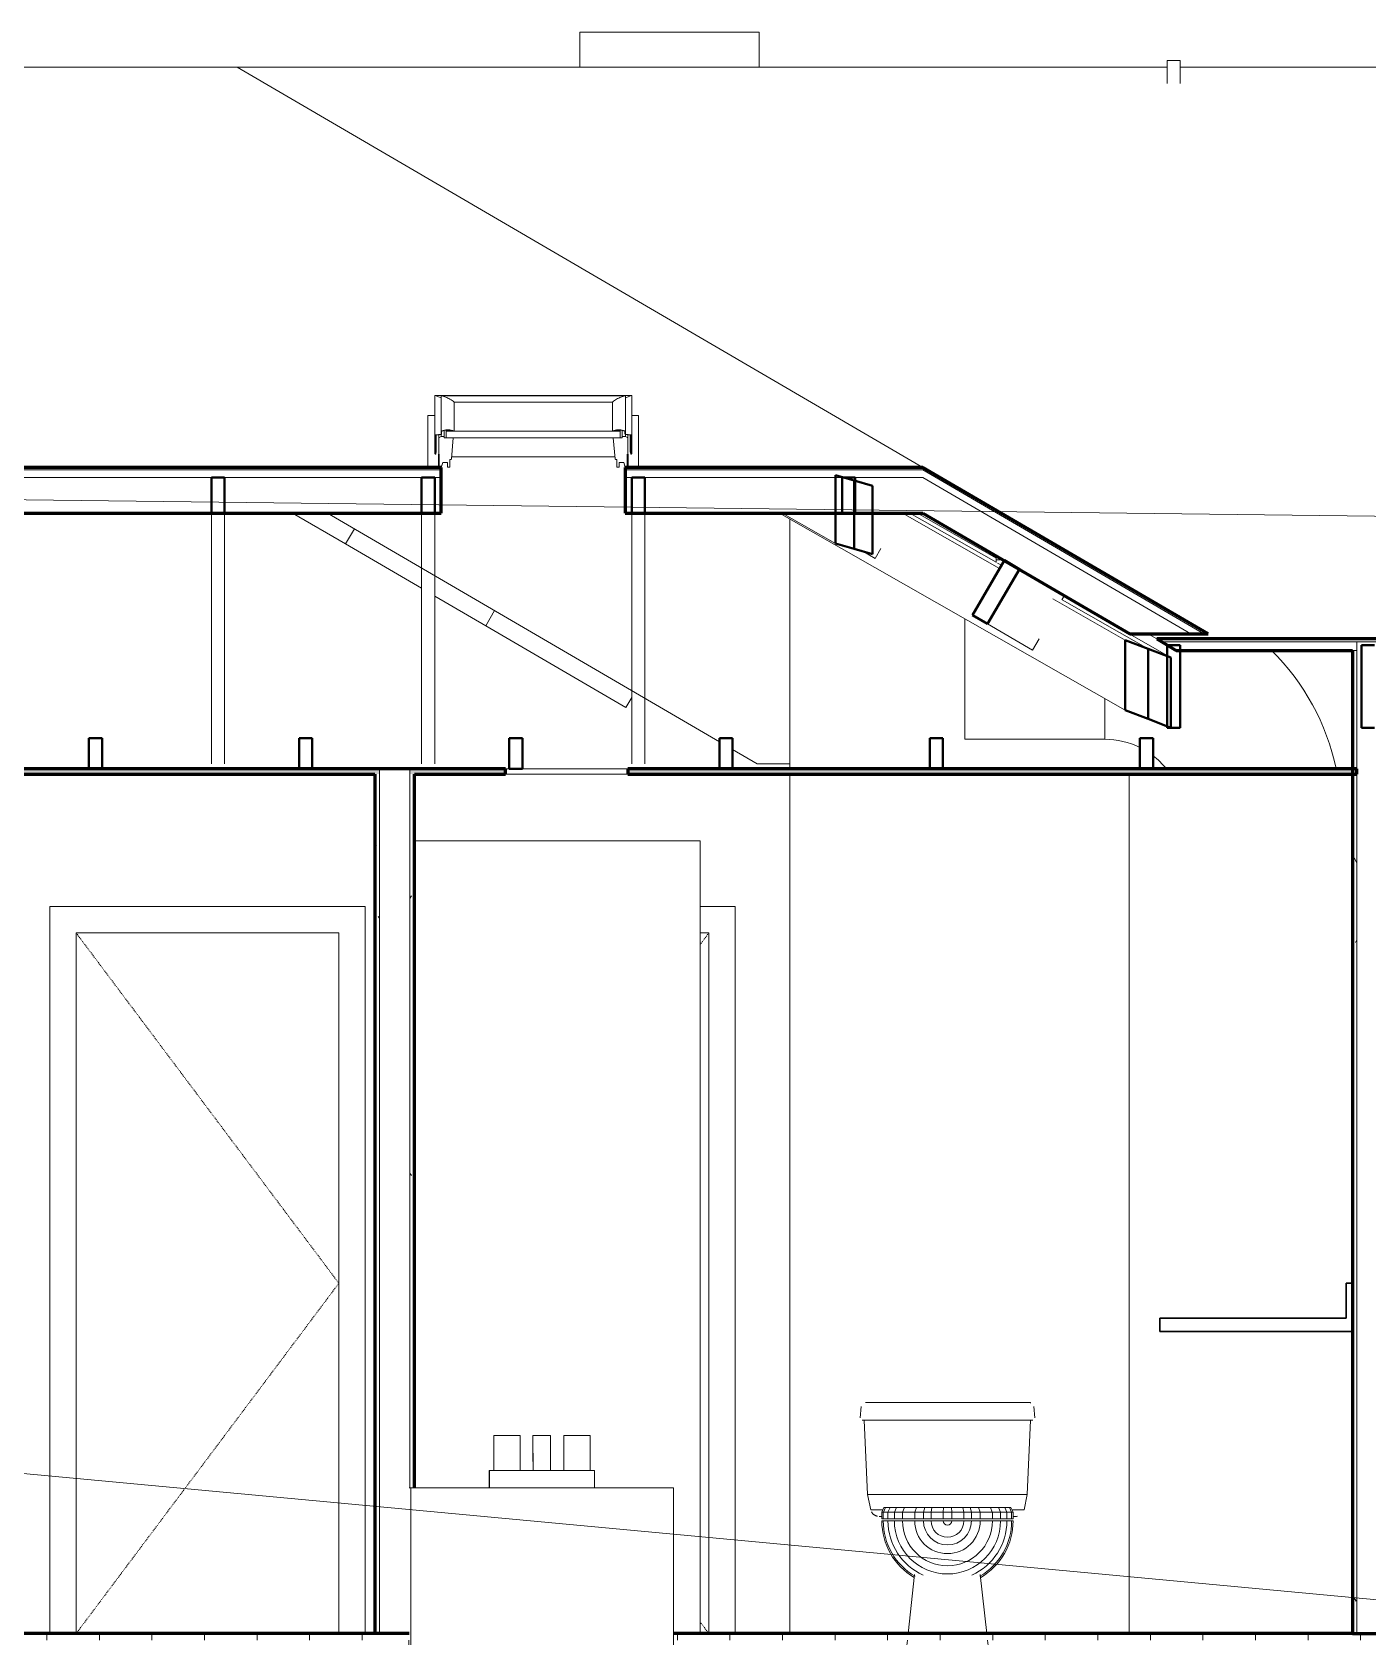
# Model space of a CAD drawing. Header units: inches. Extents: x 94 to 2128, y -110 to 279.
# Drawn here: x 1444.5 to 1597, y 96.1 to 279.3 of the extents above; entities that cross this region are included whole.
import ezdxf

# ---------------------------------------------------------------- set-up
doc = ezdxf.new("R2010")
doc.units = ezdxf.units.IN
doc.header["$MEASUREMENT"] = 0
doc.linetypes.add('Dash 1_16_', pattern=[0.125, 0.0625, -0.0625])
for name, color, linetype, lineweight in [('A-ANNO-SYMB', 150, 'Continuous', 9), ('A-CLNG', 13, 'Continuous', 18), ('A-CLNG-PATT', 13, 'Continuous', 60), ('A-DOOR', 31, 'Continuous', 18), ('A-DOOR-FRAM', 31, 'Continuous', 9), ('A-FLOR', 192, 'Continuous', 18), ('A-FLOR-PATT', 8, 'Continuous', 60), ('A-GLAZ', 151, 'Continuous', 18), ('A-ROOF', 132, 'Continuous', 18), ('A-WALL', 113, 'Continuous', 18), ('A-WALL-PATT', 111, 'Continuous', 18), ('I-WALL', 2, 'Continuous', 18), ('M-HVAC-DUCT', 70, 'Continuous', 9), ('P-SANR-FIXT', 6, 'Continuous', 9), ('Q-CASE', 31, 'Continuous', 9), ('S-BEAM', 12, 'Continuous', 9)]:
    doc.layers.add(name, color=color, linetype=linetype, lineweight=lineweight)
pattern_1 = [(0, (-179.802, -54.394), (15.36, 3.84), [0.634, -10.886, 0.634, -10.886, -61.44]), (0, (-179.802, -54.394), (15.36, 3.84), [-23.04, 0.634, -22.406, 0.634, -10.886, -26.88]), (0, (-179.802, -54.394), (15.36, 3.84), [-57.6, 0.634, -7.046, 0.634, -18.566]), (120, (-174.042, -52.474), (-11.0055376, 11.38215), [0.634, -10.886, 0.634, -10.886, -61.44]), (120, (-174.042, -52.474), (-11.0055376, 11.38215), [-23.04, 0.634, -22.406, 0.634, -10.886, -26.88]), (120, (-174.042, -52.474), (-11.0055376, 11.38215), [-57.6, 0.634, -7.046, 0.634, -18.566]), (240, (-172.122, -44.794), (-4.3544624, -15.22215), [0.634, -10.886, 0.634, -10.886, -61.44]), (240, (-172.122, -44.794), (-4.3544624, -15.22215), [-23.04, 0.634, -22.406, 0.634, -10.886, -26.88]), (240, (-172.122, -44.794), (-4.3544624, -15.22215), [-57.6, 0.634, -7.046, 0.634, -18.566])]

# ---------------------------------------------------------------- blocks, each defined once
blk = doc.blocks.new('Bath Tub - Maestro - 60_x30_-199281-Section - North_South - Looking East - Kitchen _ Stair _ Garage')
at = {"layer": 'P-SANR-FIXT'}
for p, q in [((-163.78, 119.13), (-163.78, 115.13)), ((-163.78, 119.13), (-162.27, 119.13)), ((-162.27, 119.13), (-160.78, 119.13)), ((-160.78, 115.13), (-160.78, 119.13)), ((-159.31, 119.13), (-159.31, 117.13)), ((-159.29, 115.13), (-159.31, 119.13)), ((-157.31, 119.13), (-159.31, 119.13)), ((-157.31, 119.13), (-157.29, 115.13)), ((-155.78, 119.13), (-155.78, 115.13)), ((-155.78, 119.13), (-154.27, 119.13)), ((-154.27, 119.13), (-152.78, 119.13)), ((-152.78, 115.13), (-152.78, 119.13)), ((-159.31, 117.13), (-159.3, 115.13)), ((-164.29, 115.13), (-164.27, 115.13)), ((-164.29, 115.13), (-164.29, 113.13)), ((-164.27, 115.13), (-152.27, 115.13)), ((-164.27, 113.13), (-164.27, 115.13)), ((-152.27, 113.13), (-152.27, 115.13)), ((-173.45, 113.13), (-173.27, 113.13)), ((-173.27, 113.13), (-143.27, 113.13)), ((-173.27, 95.13), (-173.27, 113.13)), ((-152.27, 113.13), (-164.27, 113.13)), ((-143.27, 95.13), (-143.27, 113.13)), ((-173.49, 95.75), (-173.49, 95.13)), ((-173.27, 95.13), (-173.49, 95.13)), ((-143.27, 95.13), (-173.27, 95.13))]:
    blk.add_line(p, q, dxfattribs=at)
blk = doc.blocks.new('Vanity Counter Top w Round Sink Hole - standard-1394212-Section - North_South - Looking East - Kitchen _ Stair _ Garage')
at = {"layer": 'Q-CASE', "lineweight": 30}
for p, q in [((-65.72, 136.5), (-66.47, 136.5)), ((-66.47, 136.5), (-66.47, 132.5)), ((-65.72, 131), (-65.72, 136.5)), ((-66.47, 132.5), (-87.72, 132.5)), ((-87.72, 132.5), (-87.72, 131)), ((-87.72, 131), (-65.72, 131))]:
    blk.add_line(p, q, dxfattribs=at)
blk = doc.blocks.new('Toilet-Domestic-3D - Toilet-Domestic-3D-199277-Section - North_South - Looking East - Kitchen _ Stair _ Garage')
at = {"layer": 'P-SANR-FIXT'}
for p, q in [((-105.73, 122.88), (-118.23, 122.88)), ((-121.85, 122.42), (-121.96, 121.15)), ((-102, 121.15), (-102.12, 122.42)), ((-121.48, 120.88), (-121.09, 112.38)), ((-118.23, 120.88), (-105.73, 120.88)), ((-102.87, 112.38), (-102.48, 120.88)), ((-121.09, 112.38), (-120.73, 110.62)), ((-121.09, 112.38), (-118.23, 112.38)), ((-118.23, 112.38), (-105.73, 112.38)), ((-105.73, 112.38), (-102.87, 112.38)), ((-103.23, 110.62), (-102.87, 112.38)), ((-120.73, 110.62), (-119.37, 110.62)), ((-119.48, 110.38), (-119.23, 110.88)), ((-119.48, 110.38), (-119.31, 110.38)), ((-119.48, 109.62), (-119.48, 110.38)), ((-119.31, 110.37), (-119.48, 110.37)), ((-118.77, 110.37), (-119.31, 110.37)), ((-119.31, 109.62), (-119.31, 110.37)), ((-119.3, 110.38), (-119.06, 110.88)), ((-119.3, 110.38), (-118.77, 110.38)), ((-119.23, 110.88), (-119.06, 110.88)), ((-119.06, 110.88), (-118.53, 110.88)), ((-118.77, 110.38), (-118.53, 110.88)), ((-118.77, 110.38), (-118.04, 110.38)), ((-118.04, 110.37), (-118.77, 110.37)), ((-118.77, 109.62), (-118.77, 110.37)), ((-118.53, 110.88), (-117.81, 110.88)), ((-118.04, 110.38), (-117.81, 110.88)), ((-118.04, 110.38), (-117.11, 110.38)), ((-117.11, 110.37), (-118.04, 110.37)), ((-118.04, 109.62), (-118.04, 110.37)), ((-117.81, 110.88), (-116.89, 110.88)), ((-117.11, 110.38), (-116.89, 110.88)), ((-117.11, 110.38), (-115.72, 110.38)), ((-115.72, 110.37), (-117.11, 110.37)), ((-117.11, 109.62), (-117.11, 110.37)), ((-116.89, 110.88), (-115.53, 110.88)), ((-115.72, 110.38), (-115.53, 110.88)), ((-115.72, 110.38), (-114.72, 110.38)), ((-114.72, 110.37), (-115.72, 110.37)), ((-115.72, 109.62), (-115.72, 110.37)), ((-115.53, 110.88), (-114.57, 110.88)), ((-114.72, 110.38), (-114.57, 110.88)), ((-114.72, 110.38), (-113.85, 110.38)), ((-113.85, 110.37), (-114.72, 110.37)), ((-114.72, 109.62), (-114.72, 110.37)), ((-114.57, 110.88), (-113.75, 110.88)), ((-113.85, 110.38), (-113.75, 110.88)), ((-113.85, 110.38), (-112.48, 110.38)), ((-112.48, 110.37), (-113.85, 110.37)), ((-113.85, 109.62), (-113.85, 110.37)), ((-113.75, 110.88), (-112.44, 110.88)), ((-112.48, 110.38), (-112.44, 110.88)), ((-112.48, 110.38), (-111.48, 110.38)), ((-111.48, 110.37), (-112.48, 110.37)), ((-112.48, 109.62), (-112.48, 110.37)), ((-112.44, 110.88), (-111.52, 110.88)), ((-111.48, 110.38), (-111.52, 110.88)), ((-111.52, 110.88), (-110.21, 110.88)), ((-111.48, 110.38), (-110.11, 110.38)), ((-110.11, 110.37), (-111.48, 110.37)), ((-111.48, 109.62), (-111.48, 110.37)), ((-110.11, 110.38), (-110.21, 110.88)), ((-110.21, 110.88), (-109.39, 110.88)), ((-110.11, 110.38), (-109.24, 110.38)), ((-109.24, 110.37), (-110.11, 110.37)), ((-110.11, 109.62), (-110.11, 110.37)), ((-109.24, 110.38), (-109.39, 110.88)), ((-109.39, 110.88), (-108.43, 110.88)), ((-109.24, 110.38), (-108.24, 110.38)), ((-108.24, 110.37), (-109.24, 110.37)), ((-109.24, 109.62), (-109.24, 110.37)), ((-108.24, 110.38), (-108.43, 110.88)), ((-108.43, 110.88), (-107.07, 110.88)), ((-108.24, 110.38), (-106.86, 110.38)), ((-106.85, 110.37), (-108.24, 110.37)), ((-108.24, 109.62), (-108.24, 110.37)), ((-106.86, 110.38), (-107.07, 110.88)), ((-107.07, 110.88), (-106.15, 110.88)), ((-106.85, 110.38), (-105.92, 110.38)), ((-105.92, 110.37), (-106.85, 110.37)), ((-106.85, 109.62), (-106.85, 110.37)), ((-105.92, 110.38), (-106.15, 110.88)), ((-106.15, 110.88), (-105.43, 110.88)), ((-105.92, 110.38), (-105.19, 110.38)), ((-105.19, 110.37), (-105.92, 110.37)), ((-105.92, 109.62), (-105.92, 110.37)), ((-105.19, 110.38), (-105.43, 110.88)), ((-105.43, 110.88), (-104.9, 110.88)), ((-105.19, 110.38), (-104.66, 110.38)), ((-104.65, 110.37), (-105.19, 110.37)), ((-105.19, 109.62), (-105.19, 110.37)), ((-104.66, 110.38), (-104.9, 110.88)), ((-104.9, 110.88), (-104.73, 110.88)), ((-104.48, 110.38), (-104.73, 110.88)), ((-104.65, 110.38), (-104.48, 110.38)), ((-104.48, 110.37), (-104.65, 110.37)), ((-104.65, 109.62), (-104.65, 110.37)), ((-104.59, 110.62), (-103.23, 110.62)), ((-104.48, 109.62), (-104.48, 110.38)), ((-119.31, 109.62), (-119.48, 109.62)), ((-119.48, 109.37), (-119.31, 109.37)), ((-118.77, 109.62), (-119.31, 109.62)), ((-119.31, 109.37), (-118.77, 109.37)), ((-118.04, 109.62), (-118.77, 109.62)), ((-118.77, 109.37), (-118.04, 109.37)), ((-117.11, 109.62), (-118.04, 109.62)), ((-118.04, 109.37), (-117.11, 109.37)), ((-115.72, 109.62), (-117.11, 109.62)), ((-117.11, 109.37), (-115.72, 109.37)), ((-114.72, 109.62), (-115.72, 109.62)), ((-115.72, 109.37), (-114.72, 109.37)), ((-113.85, 109.62), (-114.72, 109.62)), ((-114.72, 109.37), (-113.85, 109.37)), ((-112.48, 109.62), (-113.85, 109.62)), ((-113.85, 109.37), (-112.48, 109.37)), ((-111.48, 109.62), (-112.48, 109.62)), ((-112.48, 109.37), (-111.98, 109.37)), ((-111.98, 109.37), (-111.48, 109.37)), ((-110.11, 109.62), (-111.48, 109.62)), ((-111.48, 109.37), (-110.11, 109.37)), ((-109.24, 109.62), (-110.11, 109.62)), ((-110.11, 109.37), (-109.24, 109.37)), ((-108.24, 109.62), (-109.24, 109.62)), ((-109.24, 109.37), (-108.24, 109.37)), ((-106.85, 109.62), (-108.24, 109.62)), ((-108.24, 109.37), (-106.85, 109.37)), ((-105.92, 109.62), (-106.85, 109.62)), ((-106.85, 109.37), (-105.92, 109.37)), ((-105.19, 109.62), (-105.92, 109.62)), ((-105.92, 109.37), (-105.19, 109.37)), ((-104.65, 109.62), (-105.19, 109.62)), ((-105.19, 109.37), (-104.65, 109.37)), ((-104.48, 109.62), (-104.65, 109.62)), ((-104.65, 109.37), (-104.48, 109.37)), ((-115.73, 103.25), (-116.47, 96.5)), ((-107.49, 96.5), (-108.23, 103.25)), ((-116.55, 95.75), (-116.62, 95.13)), ((-107.34, 95.13), (-107.41, 95.75)), ((-116.62, 95.13), (-112.35, 95.13)), ((-109.58, 95.13), (-107.34, 95.13))]:
    blk.add_line(p, q, dxfattribs=at)
at = {"layer": 'P-SANR-FIXT', "flags": 128}
for points in [[(-118.23, 122.88), (-119.22, 122.88), (-120.11, 122.88), (-120.8, 122.88), (-121.23, 122.88), (-121.35, 122.88)], [(-102.61, 122.88), (-102.77, 122.88), (-103.24, 122.88), (-103.97, 122.88), (-104.87, 122.88), (-105.73, 122.88)], [(-121.71, 120.88), (-121.55, 120.88), (-121.08, 120.88), (-120.34, 120.88), (-119.41, 120.88), (-118.37, 120.88), (-118.23, 120.88)], [(-105.73, 120.88), (-104.68, 120.88), (-103.73, 120.88), (-102.97, 120.88), (-102.46, 120.88), (-102.26, 120.88), (-102.25, 120.88)], [(-119.77, 109.88), (-119.61, 109.88), (-119.48, 109.88)], [(-104.48, 109.88), (-104.22, 109.88), (-104.19, 109.88)]]:
    blk.add_lwpolyline(points, dxfattribs=at)
at = {"layer": 'P-SANR-FIXT'}
for radius, start, end in [(7.5, 180, 239.5183), (7.33, 180, 239.6408), (6.79, 180, 245.7328), (6.06, 180, 0), (5.13, 180, 0), (3.74, 180, 0), (2.74, 180, 0), (1.87, 180, 0), (0.5, 180, 0), (6.79, 294.2672, 0), (7.33, 300.3592, 0), (7.5, 300.4817, 0)]:
    blk.add_arc((-111.98, 109.37), radius, start, end, dxfattribs=at)
for points, knots in [([(-102.47, 122.85), (-102.47, 122.86), (-102.52, 122.87), (-102.57, 122.88), (-102.61, 122.88)], [-0.1938937, -0.1938937, -0.1938937, -0.1938937, -0.1666667, 0, 0, 0, 0]), ([(-120.65, 110.4), (-120.63, 110.37), (-120.6, 110.32), (-120.54, 110.23), (-120.46, 110.15), (-120.38, 110.08), (-120.29, 110.02), (-120.19, 109.97), (-120.09, 109.93), (-120.02, 109.91), (-119.98, 109.9)], [0.1752548, 0.1752548, 0.1752548, 0.1752548, 0.25, 0.3333333, 0.4166667, 0.5, 0.5833333, 0.6666667, 0.75, 0.8333333, 0.8333333, 0.8333333, 0.8333333])]:
    blk.add_open_spline(points, degree=3, knots=knots, dxfattribs=at)
blk.add_open_spline([(-104.19, 109.88), (-104.12, 109.88), (-104.04, 109.88), (-103.97, 109.9)], degree=3, dxfattribs=at)
blk = doc.blocks.new('Window-skylight-VELUX_FS-deck_mounted-fixed - C08-1144847-Section - North_South - Looking East - Kitchen _ Stair _ Garage')
at = {"layer": 'A-GLAZ'}
for p, q in [((-170.51, 237.84), (-170.51, 233.32)), ((-148.05, 237.86), (-170.49, 237.86)), ((-169.79, 237.57), (-170.47, 237.85)), ((-169.79, 237.76), (-169.79, 233.69)), ((-148.8, 237.81), (-169.74, 237.81)), ((-150.22, 237.09), (-168.32, 237.09)), ((-168.31, 237.11), (-168.31, 233.82)), ((-150.22, 237.11), (-168.31, 237.11)), ((-150.22, 233.82), (-150.22, 237.11)), ((-148.75, 237.57), (-148.07, 237.85)), ((-148.75, 233.69), (-148.75, 237.76)), ((-148.03, 233.32), (-148.03, 237.84)), ((-170.51, 233.32), (-170.51, 231.22)), ((-170.48, 233.33), (-169.75, 233.41)), ((-170.48, 231.22), (-170.48, 233.33)), ((-169.75, 233.45), (-170.47, 233.36)), ((-170.38, 233.34), (-170.38, 231.44)), ((-170.35, 231.43), (-170.35, 233.34)), ((-170.07, 233.37), (-170.07, 233.03)), ((-169.8, 233.18), (-170.07, 233.03)), ((-170.07, 233.03), (-170.07, 231.17)), ((-169.8, 233.18), (-169.8, 233.41)), ((-169.43, 233.18), (-169.8, 233.18)), ((-169.79, 233.69), (-169.79, 233.54)), ((-169.76, 233.78), (-169.76, 233.69)), ((-169.76, 233.54), (-169.76, 233.69)), ((-169.75, 233.51), (-169.75, 233.45)), ((-169.75, 233.5), (-169.75, 233.41)), ((-169.75, 233.41), (-169.74, 233.48)), ((-169.74, 233.8), (-169.74, 233.48)), ((-169.43, 233.85), (-169.43, 233.18)), ((-169.43, 233.02), (-169.43, 233.18)), ((-168.4, 233.02), (-169.43, 233.02)), ((-169.2, 233.77), (-169.2, 233.89)), ((-169.2, 233.77), (-169.2, 233.02)), ((-149.34, 233.77), (-169.2, 233.77)), ((-169.2, 233.02), (-149.34, 233.02)), ((-168.62, 230.61), (-168.4, 233.02)), ((-168.32, 233.79), (-168.31, 233.82)), ((-150.22, 233.82), (-150.22, 233.79)), ((-149.11, 233.02), (-150.14, 233.02)), ((-150.14, 233.02), (-149.92, 230.61)), ((-149.34, 233.89), (-149.34, 233.77)), ((-149.34, 233.02), (-149.34, 233.77)), ((-149.11, 233.18), (-149.11, 233.85)), ((-148.74, 233.18), (-149.11, 233.18)), ((-149.11, 233.18), (-149.11, 233.02)), ((-148.8, 233.48), (-148.8, 233.8)), ((-148.8, 233.48), (-148.79, 233.41)), ((-148.79, 233.45), (-148.79, 233.51)), ((-148.79, 233.41), (-148.79, 233.5)), ((-148.07, 233.36), (-148.79, 233.45)), ((-148.79, 233.41), (-148.06, 233.33)), ((-148.78, 233.69), (-148.78, 233.78)), ((-148.78, 233.69), (-148.78, 233.54)), ((-148.75, 233.54), (-148.75, 233.69)), ((-148.74, 233.41), (-148.74, 233.18)), ((-148.47, 233.03), (-148.74, 233.18)), ((-148.47, 233.03), (-148.47, 233.37)), ((-148.47, 231.17), (-148.47, 233.03)), ((-148.19, 233.34), (-148.19, 231.43)), ((-148.16, 231.44), (-148.16, 233.34)), ((-148.06, 233.33), (-148.06, 231.22)), ((-148.03, 231.22), (-148.03, 233.32)), ((-170.38, 231.44), (-170.43, 231.22)), ((-170.4, 231.21), (-170.35, 231.43)), ((-170.35, 231.43), (-170.38, 231.44)), ((-170.07, 231.17), (-170.04, 231.17)), ((-170.04, 231.17), (-170.04, 229.64)), ((-148.5, 229.64), (-148.5, 231.17)), ((-148.5, 231.17), (-148.47, 231.17)), ((-148.16, 231.44), (-148.19, 231.43)), ((-148.19, 231.43), (-148.14, 231.21)), ((-148.11, 231.22), (-148.16, 231.44)), ((-170.04, 229.64), (-169.77, 229.64)), ((-169.77, 229.64), (-169.6, 230.21)), ((-169.6, 230.21), (-169.08, 230.21)), ((-169.08, 230.21), (-169.08, 229.68)), ((-169.08, 229.68), (-168.81, 229.68)), ((-168.81, 229.68), (-168.81, 230.55)), ((-168.81, 230.55), (-168.68, 230.55)), ((-149.86, 230.55), (-149.73, 230.55)), ((-149.73, 230.55), (-149.73, 229.68)), ((-149.73, 229.68), (-149.46, 229.68)), ((-149.46, 229.68), (-149.46, 230.21)), ((-149.46, 230.21), (-148.94, 230.21)), ((-148.94, 230.21), (-148.77, 229.64)), ((-148.77, 229.64), (-148.5, 229.64))]:
    blk.add_line(p, q, dxfattribs=at)
at = {"layer": 'A-GLAZ', "lineweight": 9}
for p, q in [((-171.3, 229.74), (-171.3, 235.57)), ((-171.3, 235.57), (-170.48, 235.57)), ((-148.06, 235.57), (-147.24, 235.57)), ((-147.24, 235.57), (-147.24, 229.74))]:
    blk.add_line(p, q, dxfattribs=at)
at = {"layer": 'A-GLAZ', "lineweight": 30}
for p, q in [((-170.04, 231.17), (-170.07, 231.17)), ((-170.07, 231.17), (-170.07, 229.74)), ((-170.04, 229.64), (-170.04, 231.17)), ((-148.47, 231.17), (-148.5, 231.17)), ((-148.5, 231.17), (-148.5, 229.64)), ((-148.47, 229.74), (-148.47, 231.17)), ((-171.3, 229.74), (-171.3, 229.64)), ((-170.07, 229.74), (-171.3, 229.74)), ((-171.3, 229.64), (-170.04, 229.64)), ((-148.5, 229.64), (-147.24, 229.64)), ((-147.24, 229.74), (-148.47, 229.74)), ((-147.24, 229.64), (-147.24, 229.74))]:
    blk.add_line(p, q, dxfattribs=at)
at = {"layer": 'A-GLAZ', "flags": 128}
for points in [[(-170.47, 233.36), (-170.48, 233.36), (-170.49, 233.35), (-170.5, 233.35), (-170.5, 233.34), (-170.51, 233.33), (-170.51, 233.32)], [(-169.72, 233.81), (-169.74, 233.8), (-169.76, 233.78), (-169.77, 233.76), (-169.78, 233.74), (-169.79, 233.72), (-169.79, 233.69)], [(-169.79, 233.54), (-169.79, 233.52), (-169.78, 233.49), (-169.77, 233.47), (-169.75, 233.45)], [(-169.76, 233.69), (-169.76, 233.71), (-169.76, 233.73), (-169.75, 233.74), (-169.74, 233.76), (-169.72, 233.77), (-169.71, 233.78)], [(-169.74, 233.48), (-169.75, 233.49), (-169.75, 233.51), (-169.76, 233.53), (-169.76, 233.54)], [(-168.31, 233.82), (-168.78, 233.93), (-169.25, 233.93), (-169.72, 233.81)], [(-169.71, 233.78), (-169.25, 233.89), (-168.78, 233.9), (-168.32, 233.79)], [(-148.82, 233.81), (-149.29, 233.93), (-149.76, 233.93), (-150.22, 233.82)], [(-150.22, 233.79), (-149.76, 233.9), (-149.29, 233.89), (-148.83, 233.78)], [(-148.83, 233.78), (-148.82, 233.77), (-148.8, 233.76), (-148.79, 233.74), (-148.78, 233.73), (-148.78, 233.71), (-148.78, 233.69)], [(-148.75, 233.69), (-148.75, 233.72), (-148.76, 233.74), (-148.77, 233.76), (-148.78, 233.78), (-148.8, 233.8), (-148.82, 233.81)], [(-148.78, 233.54), (-148.78, 233.53), (-148.79, 233.51), (-148.79, 233.49), (-148.8, 233.48)], [(-148.79, 233.45), (-148.77, 233.47), (-148.76, 233.49), (-148.75, 233.52), (-148.75, 233.54)], [(-148.03, 233.32), (-148.03, 233.33), (-148.04, 233.34), (-148.04, 233.35), (-148.05, 233.35), (-148.06, 233.36), (-148.07, 233.36)], [(-170.51, 231.22), (-170.51, 231.21), (-170.5, 231.19), (-170.49, 231.18), (-170.48, 231.17), (-170.47, 231.16), (-170.46, 231.16), (-170.45, 231.16), (-170.44, 231.16), (-170.42, 231.17), (-170.41, 231.18), (-170.41, 231.19), (-170.4, 231.21)], [(-170.43, 231.22), (-170.43, 231.21), (-170.44, 231.2), (-170.44, 231.2), (-170.45, 231.2), (-170.45, 231.2), (-170.46, 231.2), (-170.46, 231.2), (-170.47, 231.2), (-170.47, 231.21), (-170.47, 231.21), (-170.48, 231.22), (-170.48, 231.22)], [(-148.14, 231.21), (-148.13, 231.19), (-148.13, 231.18), (-148.12, 231.17), (-148.1, 231.16), (-148.09, 231.16), (-148.08, 231.16), (-148.07, 231.16), (-148.06, 231.17), (-148.05, 231.18), (-148.04, 231.19), (-148.03, 231.21), (-148.03, 231.22)], [(-148.06, 231.22), (-148.06, 231.22), (-148.07, 231.21), (-148.07, 231.21), (-148.07, 231.2), (-148.08, 231.2), (-148.08, 231.2), (-148.09, 231.2), (-148.09, 231.2), (-148.1, 231.2), (-148.1, 231.2), (-148.11, 231.21), (-148.11, 231.22)], [(-168.68, 230.55), (-168.67, 230.55), (-168.66, 230.56), (-168.65, 230.56), (-168.64, 230.57), (-168.63, 230.58), (-168.62, 230.6), (-168.62, 230.61)], [(-149.92, 230.61), (-149.92, 230.6), (-149.91, 230.58), (-149.9, 230.57), (-149.89, 230.56), (-149.88, 230.56), (-149.87, 230.55), (-149.86, 230.55)]]:
    blk.add_lwpolyline(points, dxfattribs=at)
at = {"layer": 'A-GLAZ'}
for points in [[(-170.47, 237.85), (-170.48, 237.86), (-170.48, 237.86), (-170.49, 237.86), (-170.5, 237.86), (-170.5, 237.85), (-170.51, 237.85), (-170.51, 237.84), (-170.51, 237.84)], [(-168.31, 237.11), (-168.47, 237.23), (-168.78, 237.44), (-169.26, 237.68), (-169.57, 237.77), (-169.72, 237.81)], [(-150.22, 237.11), (-150.07, 237.23), (-149.76, 237.44), (-149.28, 237.68), (-148.97, 237.78), (-148.82, 237.81)], [(-148.07, 237.85), (-148.06, 237.86), (-148.06, 237.86), (-148.05, 237.86), (-148.04, 237.86), (-148.04, 237.85), (-148.03, 237.85), (-148.03, 237.84), (-148.03, 237.84)]]:
    blk.add_open_spline(points, degree=3, dxfattribs=at)
for points in [[(-169.72, 237.81), (-169.73, 237.81), (-169.74, 237.81), (-169.75, 237.81), (-169.76, 237.81), (-169.77, 237.8), (-169.78, 237.79), (-169.79, 237.78), (-169.79, 237.76), (-169.79, 237.76)], [(-148.82, 237.81), (-148.81, 237.81), (-148.8, 237.81), (-148.79, 237.81), (-148.78, 237.81), (-148.77, 237.8), (-148.76, 237.79), (-148.75, 237.78), (-148.75, 237.76), (-148.75, 237.76)]]:
    blk.add_open_spline(points, degree=3, knots=[0, 0, 0, 0, 0.2, 0.3, 0.4, 0.5, 0.6, 0.8, 1, 1, 1, 1], dxfattribs=at)
blk = doc.blocks.new('Dimension Lumber - 2x4-585825-Section - North_South - Looking East - Kitchen _ Stair _ Garage')
at = {"layer": 'S-BEAM', "lineweight": 40}
for p, q in [((-328.51, 198.75), (-330.01, 198.75)), ((-330.01, 198.75), (-330.01, 195.25)), ((-328.51, 195.25), (-328.51, 198.75)), ((-330.01, 195.25), (-328.51, 195.25))]:
    blk.add_line(p, q, dxfattribs=at)
blk = doc.blocks.new('Dimension Lumber - 2x4-585826-Section - North_South - Looking East - Kitchen _ Stair _ Garage')
at = {"layer": 'S-BEAM', "lineweight": 40}
for p, q in [((-112.51, 198.75), (-114.01, 198.75)), ((-114.01, 198.75), (-114.01, 195.25)), ((-112.51, 195.25), (-112.51, 198.75)), ((-114.01, 195.25), (-112.51, 195.25))]:
    blk.add_line(p, q, dxfattribs=at)
blk = doc.blocks.new('Single-Flush - 30_ x 80_-V33-Section - North_South - Looking East - Kitchen _ Stair _ Garage')
at = {"layer": 'A-DOOR', "linetype": 'Dash 1_16_', "lineweight": 9}
for p, q in [((-139.22, 176.5), (-140.22, 175.17)), ((-139.22, 96.5), (-140.22, 97.83))]:
    blk.add_line(p, q, dxfattribs=at)
at = {"layer": 'A-DOOR-FRAM'}
for p, q in [((-136.22, 179.5), (-140.22, 179.5)), ((-136.22, 96.5), (-136.22, 179.5)), ((-140.22, 176.5), (-139.22, 176.5)), ((-139.22, 176.5), (-139.22, 96.5))]:
    blk.add_line(p, q, dxfattribs=at)
blk = doc.blocks.new('Single-Flush - 30_ x 80_-150682-Section - North_South - Looking East - Kitchen _ Stair _ Garage')
at = {"layer": 'A-DOOR', "linetype": 'Dash 1_16_', "lineweight": 9}
for p in [(-211.47, 176.5), (-211.47, 96.5)]:
    blk.add_line(p, (-181.47, 136.5), dxfattribs=at)
at = {"layer": 'A-DOOR-FRAM'}
for p, q in [((-214.47, 179.5), (-214.47, 96.5)), ((-178.47, 179.5), (-214.47, 179.5)), ((-178.47, 96.5), (-178.47, 179.5)), ((-211.47, 96.5), (-211.47, 176.5)), ((-211.47, 176.5), (-181.47, 176.5)), ((-181.47, 176.5), (-181.47, 96.5))]:
    blk.add_line(p, q, dxfattribs=at)
blk = doc.blocks.new('Rectangular Elbow - Radius - 1 W-1193156-Section - North_South - Looking East - Kitchen _ Stair _ Garage')
at = {"layer": 'M-HVAC-DUCT'}
for p, q in [((-94, 212.22), (-94, 212.31)), ((-94, 198.6), (-94, 203.24))]:
    blk.add_line(p, q, dxfattribs=at)
for radius, start, end in [(27, 12.0975, 45.201), (9, 63.6829, 90), (9, 38.8977, 52.3813)]:
    blk.add_arc((-94, 189.6), radius, start, end, dxfattribs=at)
blk = doc.blocks.new('Dimension Lumber - 2x8-1289486-Section - North_South - Looking East - Kitchen _ Stair _ Garage')
at = {"layer": 'S-BEAM'}
for p, q in [((-85.41, 276.11), (-86.91, 276.11)), ((-86.91, 276.11), (-86.91, 273.48)), ((-85.41, 273.48), (-85.41, 276.11))]:
    blk.add_line(p, q, dxfattribs=at)
blk = doc.blocks.new('Dimension Lumber - 2x8-1285203-Section - North_South - Looking East - Kitchen _ Stair _ Garage')
at = {"layer": 'S-BEAM', "lineweight": 40}
for p, q in [((-120.53, 227.55), (-122.65, 228.16)), ((-122.65, 228.16), (-122.65, 220.34)), ((-120.53, 219.73), (-120.53, 227.55)), ((-122.65, 220.34), (-120.53, 219.73))]:
    blk.add_line(p, q, dxfattribs=at)
blk = doc.blocks.new('Dimension Lumber - 2x8-1285200-Section - North_South - Looking East - Kitchen _ Stair _ Garage')
at = {"layer": 'S-BEAM'}
for p, q in [((-116.27, 224.43), (-106.41, 218.81)), ((-106.41, 219.3), (-115.41, 224.43)), ((-106.26, 218.72), (-105.81, 218.47)), ((-98.9, 214.53), (-89.08, 208.93)), ((-86.91, 208.18), (-98.7, 214.9))]:
    blk.add_line(p, q, dxfattribs=at)
at = {"layer": 'S-BEAM', "lineweight": 40}
for p, q in [((-86.47, 207.93), (-89.08, 208.93)), ((-89.08, 208.93), (-89.08, 200.93)), ((-86.47, 199.93), (-86.47, 207.93)), ((-89.08, 200.93), (-86.47, 199.93))]:
    blk.add_line(p, q, dxfattribs=at)
blk = doc.blocks.new('Dimension Lumber - 2x8-1285201-Section - North_South - Looking East - Kitchen _ Stair _ Garage')
at = {"layer": 'S-BEAM'}
for p, q in [((-131.17, 224.43), (-91.7, 201.93)), ((-117.13, 224.43), (-106.03, 218.1)), ((-106.41, 218.81), (-116.27, 224.43)), ((-105.81, 218.47), (-106.26, 218.72)), ((-99.95, 214.63), (-91.7, 209.93)), ((-89.08, 208.93), (-98.9, 214.53))]:
    blk.add_line(p, q, dxfattribs=at)
at = {"layer": 'S-BEAM', "lineweight": 40}
for p, q in [((-89.08, 208.93), (-91.7, 209.93)), ((-91.7, 209.93), (-91.7, 201.93)), ((-89.08, 200.93), (-89.08, 208.93)), ((-91.7, 201.93), (-89.08, 200.93))]:
    blk.add_line(p, q, dxfattribs=at)
blk = doc.blocks.new('Dimension Lumber - 2x8-1285199-Section - North_South - Looking East - Kitchen _ Stair _ Garage')
at = {"layer": 'S-BEAM', "lineweight": 40}
for p, q in [((-122.65, 228.16), (-124.77, 228.76)), ((-124.77, 228.76), (-124.77, 220.94)), ((-122.65, 220.34), (-122.65, 228.16)), ((-124.77, 220.94), (-122.65, 220.34))]:
    blk.add_line(p, q, dxfattribs=at)
at = {"layer": 'S-BEAM'}
blk.add_line((-124.77, 220.94), (-130.87, 224.43), dxfattribs=at)
blk = doc.blocks.new('Dimension Lumber - 2x8-1285476-Section - North_South - Looking East - Kitchen _ Stair _ Garage')
at = {"layer": 'S-BEAM'}
blk.add_line((-86.91, 209.37), (-86.91, 209.34), dxfattribs=at)
at = {"layer": 'S-BEAM', "lineweight": 40}
for p, q in [((-85.41, 209.34), (-86.91, 209.34)), ((-86.91, 209.34), (-86.91, 199.9)), ((-85.41, 199.9), (-85.41, 209.34)), ((-86.91, 199.9), (-85.41, 199.9))]:
    blk.add_line(p, q, dxfattribs=at)
blk = doc.blocks.new('Dimension Lumber - 2x8-1285477-Section - North_South - Looking East - Kitchen _ Stair _ Garage')
at = {"layer": 'S-BEAM'}
for p, q in [((-106.41, 219.55), (-106.41, 219.1)), ((-106.41, 219.1), (-106.41, 218.77)), ((-105.64, 219.1), (-106.41, 219.1))]:
    blk.add_line(p, q, dxfattribs=at)
blk = doc.blocks.new('Dimension Lumber - 2x8-1287002-Section - North_South - Looking East - Kitchen _ Stair _ Garage')
at = {"layer": 'S-BEAM', "lineweight": 40}
for p, q in [((-105.48, 219.04), (-109.13, 212.78)), ((-107.41, 211.78), (-103.76, 218.04)), ((-103.76, 218.04), (-105.48, 219.04)), ((-109.13, 212.78), (-107.41, 211.78))]:
    blk.add_line(p, q, dxfattribs=at)
at = {"layer": 'S-BEAM'}
for p, q in [((-98.63, 215.01), (-98.91, 214.53)), ((-107.41, 211.78), (-102.27, 208.78)), ((-101.5, 210.08), (-102.27, 208.78))]:
    blk.add_line(p, q, dxfattribs=at)
blk = doc.blocks.new('Dimension Lumber - 2x8-1287001-Section - North_South - Looking East - Kitchen _ Stair _ Garage')
at = {"layer": 'S-BEAM'}
for p in [(-121.53, 220.02), (-119.58, 220.39)]:
    blk.add_line(p, (-120.23, 219.26), dxfattribs=at)
blk = doc.blocks.new('Dimension Lumber - 2x4-1297625-Section - North_South - Looking East - Kitchen _ Stair _ Garage')
at = {"layer": 'S-BEAM'}
for p, q in [((-196.02, 224.43), (-196.02, 195.81)), ((-194.52, 224.43), (-194.52, 195.81))]:
    blk.add_line(p, q, dxfattribs=at)
blk = doc.blocks.new('Dimension Lumber - 2x4-1297626-Section - North_South - Looking East - Kitchen _ Stair _ Garage')
at = {"layer": 'S-BEAM'}
for p, q in [((-172.02, 224.43), (-172.02, 195.81)), ((-170.52, 224.43), (-170.52, 195.81))]:
    blk.add_line(p, q, dxfattribs=at)
blk = doc.blocks.new('Dimension Lumber - 2x4-1297627-Section - North_South - Looking East - Kitchen _ Stair _ Garage')
at = {"layer": 'S-BEAM'}
for p, q in [((-148.02, 224.43), (-148.02, 195.81)), ((-146.52, 224.43), (-146.52, 195.81))]:
    blk.add_line(p, q, dxfattribs=at)
blk = doc.blocks.new('Dimension Lumber - 2x4-1290586-Section - North_South - Looking East - Kitchen _ Stair _ Garage')
at = {"layer": 'S-BEAM', "lineweight": 40}
for p, q in [((-194.52, 228.48), (-196.02, 228.48)), ((-196.02, 228.48), (-196.02, 224.43)), ((-194.52, 224.43), (-194.52, 228.48)), ((-196.02, 224.43), (-194.52, 224.43))]:
    blk.add_line(p, q, dxfattribs=at)
blk = doc.blocks.new('Dimension Lumber - 2x4-1290587-Section - North_South - Looking East - Kitchen _ Stair _ Garage')
at = {"layer": 'S-BEAM', "lineweight": 40}
for p, q in [((-170.52, 228.48), (-172.02, 228.48)), ((-172.02, 228.48), (-172.02, 224.43)), ((-170.52, 224.43), (-170.52, 228.48)), ((-172.02, 224.43), (-170.52, 224.43))]:
    blk.add_line(p, q, dxfattribs=at)
blk = doc.blocks.new('Dimension Lumber - 2x4-1290588-Section - North_South - Looking East - Kitchen _ Stair _ Garage')
at = {"layer": 'S-BEAM', "lineweight": 40}
for p, q in [((-146.52, 228.48), (-148.02, 228.48)), ((-148.02, 228.48), (-148.02, 224.43)), ((-146.52, 224.43), (-146.52, 228.48)), ((-148.02, 224.43), (-146.52, 224.43))]:
    blk.add_line(p, q, dxfattribs=at)
blk = doc.blocks.new('Dimension Lumber - 2x4-1290589-Section - North_South - Looking East - Kitchen _ Stair _ Garage')
at = {"layer": 'S-BEAM', "lineweight": 40}
for p, q in [((-122.52, 228.48), (-124.02, 228.48)), ((-124.02, 228.48), (-124.02, 224.43)), ((-122.52, 224.43), (-122.52, 228.48)), ((-124.02, 224.43), (-122.52, 224.43))]:
    blk.add_line(p, q, dxfattribs=at)
blk = doc.blocks.new('Dimension Lumber - 2x6_s-1294234-Section - North_South - Looking East - Kitchen _ Stair _ Garage')
at = {"layer": 'S-BEAM'}
for p in [(-164.7, 211.57), (-148.02, 203.39)]:
    blk.add_line(p, (-148.7, 202.23), dxfattribs=at)
blk = doc.blocks.new('Dimension Lumber - 2x6_s-1293072-Section - North_South - Looking East - Kitchen _ Stair _ Garage')
at = {"layer": 'S-BEAM'}
for p, q in [((-180.7, 220.9), (-172.02, 215.84)), ((-170.52, 214.96), (-164.7, 211.57)), ((-163.69, 213.29), (-164.7, 211.57))]:
    blk.add_line(p, q, dxfattribs=at)
blk = doc.blocks.new('Dimension Lumber - 2x6_s-1294235-Section - North_South - Looking East - Kitchen _ Stair _ Garage')
at = {"layer": 'S-BEAM'}
for p in [(-186.75, 224.43), (-179.69, 222.63)]:
    blk.add_line(p, (-180.7, 220.9), dxfattribs=at)
blk = doc.blocks.new('Walls 6 - Walls 1-1300041-Section - North_South - Looking East - Kitchen _ Stair _ Garage')
at = {"layer": 'A-WALL'}
for p, q in [((-153.97, 279.34), (-133.47, 279.34)), ((-153.97, 279.34), (-153.97, 275.33)), ((-133.47, 275.33), (-133.47, 279.34))]:
    blk.add_line(p, q, dxfattribs=at)

msp = doc.modelspace()

# ---------------------------------------------------------------- hatches: boundary and pattern name
at = {"layer": 'A-CLNG-PATT', "lineweight": 9}
h = msp.add_hatch(dxfattribs=at)
h.set_pattern_fill('FP_16', color=256, style=0, pattern_type=2)
h.set_pattern_definition(pattern_1)
h.paths.add_polyline_path([(1579.02995, 194.625), (1595.78934, 194.625), (1595.78934, 195.25), (1512.5507, 195.25), (1512.5507, 194.625), (1560.73558, 194.625)], flags=0)
h.paths.add_polyline_path([(1168.53934, 194.625), (1257.22684, 194.625), (1257.22684, 195.25), (1168.53934, 195.25)], flags=0)
h.paths.add_polyline_path([(1271.22684, 194.625), (1286.53934, 194.625), (1286.53934, 195.25), (1271.22684, 195.25)], flags=0)
h.paths.add_polyline_path([(1484.16434, 194.625), (1484.16434, 195.25), (1290.03934, 195.25), (1290.03934, 194.625), (1483.66434, 194.625)], flags=0)
h.paths.add_polyline_path([(1488.16434, 194.625), (1498.5507, 194.625), (1498.5507, 195.25), (1487.66434, 195.25), (1487.66434, 194.625)], flags=0)
at = {"layer": 'A-FLOR-PATT', "lineweight": 9}
h = msp.add_hatch(dxfattribs=at)
h.set_pattern_fill('FP_18', color=256, style=0, pattern_type=2)
h.set_pattern_definition([(90, (-179.802, -54.394), (-6, 4e-16), [])])
h.paths.add_polyline_path([(1597.32433, 95.75), (1599.28934, 95.75), (1599.28934, 96.5), (1517.7397, 96.5), (1517.7397, 95.75), (1595.78934, 95.75)], flags=0)
h.paths.add_polyline_path([(1167.03934, 95.75), (1487.57945, 95.75), (1487.55808, 96.5), (1167.03934, 96.5)], flags=0)
at = {"layer": 'A-WALL-PATT', "lineweight": 9}
h = msp.add_hatch(dxfattribs=at)
h.set_pattern_fill('FP_16', color=256, style=0, pattern_type=2)
h.set_pattern_definition(pattern_1)
h.paths.add_polyline_path([(1595.78934, 96.5), (1595.78934, 138.5), (1595.28934, 138.5), (1595.28934, 96.5)], flags=0)
h.paths.add_polyline_path([(1595.28934, 172.5), (1595.78934, 172.5), (1595.78934, 208.75673), (1595.28934, 208.75673), (1595.28934, 174.42762)], flags=0)
h = msp.add_hatch(dxfattribs=at)
h.set_pattern_fill('FP_16', color=256, style=0, pattern_type=2)
h.set_pattern_definition(pattern_1)
h.paths.add_polyline_path([(1483.66434, 96.5), (1484.16434, 96.5), (1484.16434, 194.625), (1483.66434, 194.625), (1483.66434, 106.68825)], flags=0)
h = msp.add_hatch(dxfattribs=at)
h.set_pattern_fill('FP_16', color=256, style=0, pattern_type=2)
h.set_pattern_definition(pattern_1)
h.paths.add_polyline_path([(1488.16434, 113.125), (1488.16434, 194.625), (1487.66434, 194.625), (1487.66434, 113.125), (1487.7399, 113.125)], flags=0)
h = msp.add_hatch(dxfattribs=at)
h.set_pattern_fill('FP_16', color=256, style=0, pattern_type=2)
h.set_pattern_definition(pattern_1)
h.paths.add_polyline_path([(1595.28934, 138.5), (1595.78934, 138.5), (1595.78934, 172.5), (1595.28934, 172.5), (1595.28934, 160.87975)], flags=0)

# ---------------------------------------------------------------- linework, layer by layer
at = {"layer": 'A-ANNO-SYMB'}
for p, q in [((1955.00543, 219.77256), (1092.64851, 230.20941)), ((1604.51034, 99.73912), (1145.97935, 142.56721))]:
    msp.add_line(p, q, dxfattribs=at)
at = {"layer": 'A-CLNG', "lineweight": 60}
for p, q in [((1498.5507, 195.25), (1271.22684, 195.25)), ((1290.53934, 194.625), (1483.66434, 194.625)), ((1488.16434, 194.625), (1498.5507, 194.625)), ((1498.5507, 194.625), (1498.5507, 195.25)), ((1595.78934, 195.25), (1512.5507, 195.25)), ((1512.5507, 195.25), (1512.5507, 194.625)), ((1512.5507, 194.625), (1595.78934, 194.625)), ((1595.78934, 194.625), (1595.78934, 195.25))]:
    msp.add_line(p, q, dxfattribs=at)
at = {"layer": 'A-CLNG'}
for p, q in [((1498.5507, 195.25), (1498.99825, 195.25)), ((1512.5507, 194.625), (1498.5507, 194.625)), ((1500.49825, 195.25), (1512.5507, 195.25))]:
    msp.add_line(p, q, dxfattribs=at)
at = {"layer": 'A-FLOR', "lineweight": 60}
for p, q in [((1487.55808, 96.5), (1167.03934, 96.5)), ((1595.28934, 96.5), (1517.7397, 96.5))]:
    msp.add_line(p, q, dxfattribs=at)
at = {"layer": 'A-ROOF'}
for p, q in [((1574.10184, 275.32608), (1296.41434, 275.32608)), ((1467.91434, 275.32608), (1546.23551, 229.63873)), ((2084.10184, 275.32608), (1575.60184, 275.32608)), ((1272.24163, 229.3493), (1491.24163, 229.3493)), ((1492.40971, 230.83504), (1511.07355, 230.83504)), ((1512.24163, 229.3493), (1546.23551, 229.3493)), ((1546.23551, 229.3493), (1578.3087, 210.63994)), ((1272.24163, 228.48102), (1491.24163, 228.48102)), ((1512.24163, 228.48102), (1546.23551, 228.48102)), ((1546.23551, 228.48102), (1576.82023, 210.63994)), ((1478.23551, 224.42906), (1522.99825, 198.31746)), ((1571.92673, 210.63994), (1572.92359, 210.05843)), ((1573.48147, 209.73301), (1595.78934, 209.73301)), ((1524.49825, 197.44246), (1527.28934, 195.81433))]:
    msp.add_line(p, q, dxfattribs=at)
at = {"layer": 'A-ROOF', "lineweight": 60}
for p, q in [((1491.24163, 229.63873), (1272.24163, 229.63873)), ((1491.24163, 224.42906), (1491.24163, 229.63873)), ((1546.23551, 229.63873), (1512.24163, 229.63873)), ((1512.24163, 229.63873), (1512.24163, 224.42906)), ((1578.80486, 210.63994), (1546.23551, 229.63873)), ((1272.24163, 224.42906), (1491.24163, 224.42906)), ((1512.24163, 224.42906), (1546.23551, 224.42906)), ((1546.23551, 224.42906), (1569.874, 210.63994)), ((1569.874, 210.63994), (1578.80486, 210.63994)), ((2084.10184, 210.05843), (1572.92359, 210.05843)), ((1572.92359, 210.05843), (1575.15509, 208.75673)), ((1575.15509, 208.75673), (1595.28934, 208.75673))]:
    msp.add_line(p, q, dxfattribs=at)
at = {"layer": 'A-WALL'}
for p, q in [((1599.28934, 209.73301), (1595.78934, 209.73301)), ((1595.78934, 96.5), (1595.78934, 209.73301)), ((1595.78934, 208.75673), (1595.28934, 208.75673)), ((1484.16434, 195.25), (1484.16434, 96.5)), ((1487.66434, 195.25), (1487.66434, 113.125)), ((1527.28934, 195.81433), (1531.03934, 195.81433))]:
    msp.add_line(p, q, dxfattribs=at)
at = {"layer": 'I-WALL'}
for p, q in [((1531.03934, 223.74706), (1531.03934, 195.25)), ((1531.03934, 194.625), (1531.03934, 96.5)), ((1569.78141, 194.625), (1569.78141, 96.5)), ((1520.78934, 187), (1488.16434, 187)), ((1520.78934, 96.5), (1520.78934, 187))]:
    msp.add_line(p, q, dxfattribs=at)
at = {"layer": 'I-WALL', "lineweight": 60}
for p, q in [((1595.28934, 208.75673), (1595.28934, 96.5)), ((1483.66434, 194.625), (1483.66434, 96.5)), ((1488.16434, 113.125), (1488.16434, 194.625)), ((1595.28934, 96.5), (1599.78934, 96.5))]:
    msp.add_line(p, q, dxfattribs=at)
at = {"layer": 'M-HVAC-DUCT'}
for p, q in [((1551.00836, 198.60243), (1551.00836, 212.36502)), ((1567.0133, 212.30869), (1567.0133, 212.22449)), ((1567.0133, 203.24244), (1567.0133, 198.60243)), ((1567.0133, 198.60243), (1551.00836, 198.60243))]:
    msp.add_line(p, q, dxfattribs=at)
at = {"layer": 'S-BEAM', "lineweight": 40}
for p, q in [((1597.78934, 209.33823), (1596.28934, 209.33823)), ((1596.28934, 209.33823), (1596.28934, 199.90085)), ((1596.28934, 199.90085), (1597.78934, 199.90085))]:
    msp.add_line(p, q, dxfattribs=at)

# ---------------------------------------------------------------- block references
at = {"layer": 'A-DOOR'}
for name in ['Single-Flush - 30_ x 80_-150682-Section - North_South - Looking East - Kitchen _ Stair _ Garage', 'Single-Flush - 30_ x 80_-V33-Section - North_South - Looking East - Kitchen _ Stair _ Garage']:
    msp.add_blockref(name, (1661.01157, 0), dxfattribs=at)
at = {"layer": 'A-GLAZ'}
msp.add_blockref('Window-skylight-VELUX_FS-deck_mounted-fixed - C08-1144847-Section - North_South - Looking East - Kitchen _ Stair _ Garage', (1661.01157, 0), dxfattribs=at)
at = {"layer": 'A-WALL'}
msp.add_blockref('Walls 6 - Walls 1-1300041-Section - North_South - Looking East - Kitchen _ Stair _ Garage', (1661.01157, 0), dxfattribs=at)
at = {"layer": 'M-HVAC-DUCT'}
msp.add_blockref('Rectangular Elbow - Radius - 1 W-1193156-Section - North_South - Looking East - Kitchen _ Stair _ Garage', (1661.01157, 0), dxfattribs=at)
at = {"layer": 'P-SANR-FIXT'}
for name in ['Toilet-Domestic-3D - Toilet-Domestic-3D-199277-Section - North_South - Looking East - Kitchen _ Stair _ Garage', 'Bath Tub - Maestro - 60_x30_-199281-Section - North_South - Looking East - Kitchen _ Stair _ Garage']:
    msp.add_blockref(name, (1661.01157, 0), dxfattribs=at)
at = {"layer": 'Q-CASE'}
msp.add_blockref('Vanity Counter Top w Round Sink Hole - standard-1394212-Section - North_South - Looking East - Kitchen _ Stair _ Garage', (1661.01157, 0), dxfattribs=at)
at = {"layer": 'S-BEAM'}
for name, p in [('Dimension Lumber - 2x8-1289486-Section - North_South - Looking East - Kitchen _ Stair _ Garage', (1661.01157, 0)), ('Dimension Lumber - 2x4-1290586-Section - North_South - Looking East - Kitchen _ Stair _ Garage', (1661.01157, 0)), ('Dimension Lumber - 2x4-1290587-Section - North_South - Looking East - Kitchen _ Stair _ Garage', (1661.01157, 0)), ('Dimension Lumber - 2x4-1290588-Section - North_South - Looking East - Kitchen _ Stair _ Garage', (1661.01157, 0)), ('Dimension Lumber - 2x8-1285199-Section - North_South - Looking East - Kitchen _ Stair _ Garage', (1661.01157, 0)), ('Dimension Lumber - 2x4-1290589-Section - North_South - Looking East - Kitchen _ Stair _ Garage', (1661.01157, 0)), ('Dimension Lumber - 2x8-1285203-Section - North_South - Looking East - Kitchen _ Stair _ Garage', (1661.01157, 0)), ('Dimension Lumber - 2x4-1297625-Section - North_South - Looking East - Kitchen _ Stair _ Garage', (1661.01157, 0)), ('Dimension Lumber - 2x6_s-1294235-Section - North_South - Looking East - Kitchen _ Stair _ Garage', (1661.01157, 0)), ('Dimension Lumber - 2x4-1297626-Section - North_South - Looking East - Kitchen _ Stair _ Garage', (1661.01157, 0)), ('Dimension Lumber - 2x4-1297627-Section - North_South - Looking East - Kitchen _ Stair _ Garage', (1661.01157, 0)), ('Dimension Lumber - 2x8-1285201-Section - North_South - Looking East - Kitchen _ Stair _ Garage', (1661.01157, 0)), ('Dimension Lumber - 2x8-1285200-Section - North_South - Looking East - Kitchen _ Stair _ Garage', (1661.01157, 0)), ('Dimension Lumber - 2x6_s-1293072-Section - North_South - Looking East - Kitchen _ Stair _ Garage', (1661.01157, 0)), ('Dimension Lumber - 2x8-1287001-Section - North_South - Looking East - Kitchen _ Stair _ Garage', (1661.01157, 0)), ('Dimension Lumber - 2x8-1287002-Section - North_South - Looking East - Kitchen _ Stair _ Garage', (1661.01157, 0)), ('Dimension Lumber - 2x8-1285477-Section - North_South - Looking East - Kitchen _ Stair _ Garage', (1661.01157, 0)), ('Dimension Lumber - 2x6_s-1294234-Section - North_South - Looking East - Kitchen _ Stair _ Garage', (1661.01157, 0)), ('Dimension Lumber - 2x8-1285476-Section - North_South - Looking East - Kitchen _ Stair _ Garage', (1661.01157, 0)), ('Dimension Lumber - 2x4-585825-Section - North_South - Looking East - Kitchen _ Stair _ Garage', (1781.01157, 0)), ('Dimension Lumber - 2x4-585825-Section - North_South - Looking East - Kitchen _ Stair _ Garage', (1805.01157, 0)), ('Dimension Lumber - 2x4-585825-Section - North_South - Looking East - Kitchen _ Stair _ Garage', (1829.01157, 0)), ('Dimension Lumber - 2x4-585825-Section - North_South - Looking East - Kitchen _ Stair _ Garage', (1853.01157, 0)), ('Dimension Lumber - 2x4-585826-Section - North_South - Looking East - Kitchen _ Stair _ Garage', (1661.01157, 0)), ('Dimension Lumber - 2x4-585826-Section - North_South - Looking East - Kitchen _ Stair _ Garage', (1685.01157, 0))]:
    msp.add_blockref(name, p, dxfattribs=at)

doc.saveas('drawing.dxf')
